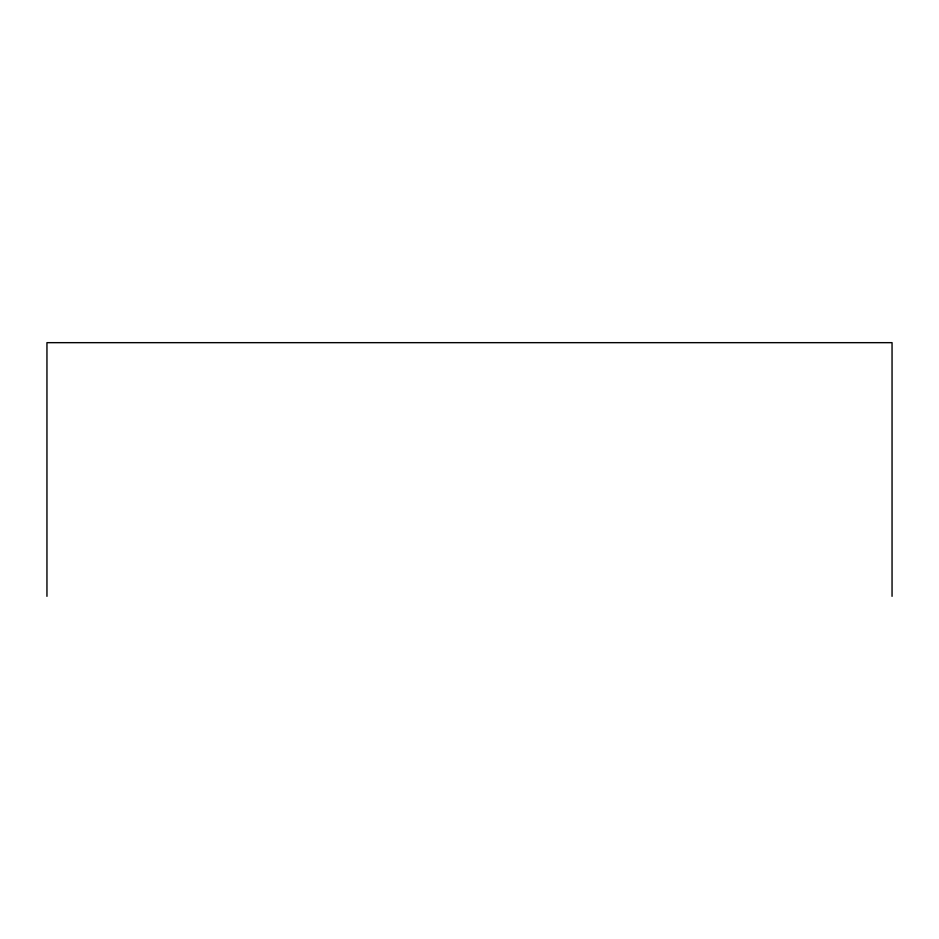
<?xml version="1.0" encoding="UTF-8"?>
<svg xmlns="http://www.w3.org/2000/svg" width="939" height="939" viewBox="0 0 939 939"><rect width="100%" height="100%" fill="white"/><g stroke="black" fill="none" stroke-linecap="round" stroke-linejoin="round"><path stroke-width="1.41" d="M892.05 596.335L892.05 342.665L46.95 342.665L46.95 596.335"/></g></svg>
